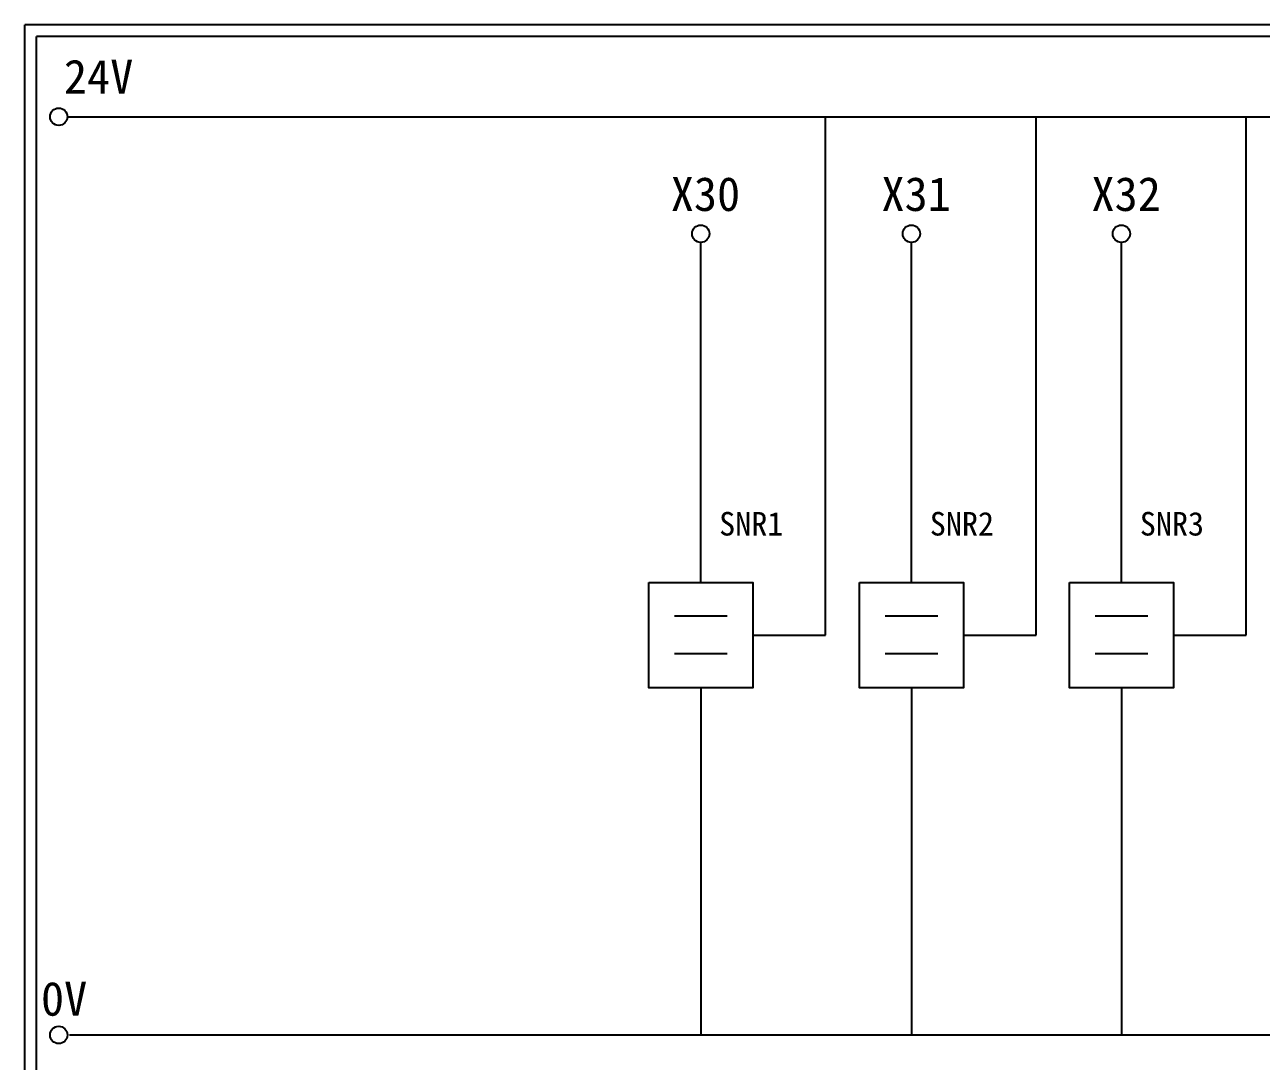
# Model space of a CAD drawing. Extents: x 325 to 612, y 3 to 207.
# Drawn here: x 325.3 to 456.3, y 97.2 to 207 of the extents above; entities that cross this region are included whole.
import ezdxf

# ---------------------------------------------------------------- set-up
doc = ezdxf.new("R2010")
doc.units = 0
doc.layers.get('0').update_dxf_attribs({"linetype": 'CONTINUOUS'})
doc.layers.add('圖框層', color=7, linetype='CONTINUOUS')
doc.layers.add('標尺寸層', color=3, linetype='CONTINUOUS')
doc.styles.add('STSL', font='kaiu.ttf')

msp = doc.modelspace()

# ---------------------------------------------------------------- linework, layer by layer
for p, q in [((410.13, 142.31), (410.13, 197.22)), ((432.44, 142.31), (432.44, 197.22)), ((454.69, 142.31), (454.69, 197.22)), ((396.91, 147.89), (396.91, 183.91)), ((419.22, 147.89), (419.22, 183.91)), ((441.46, 147.89), (441.46, 183.91)), ((402.42, 142.31), (410.13, 142.31)), ((424.73, 142.31), (432.44, 142.31)), ((446.97, 142.31), (454.69, 142.31)), ((396.91, 136.73), (396.91, 99.96)), ((419.22, 136.73), (419.22, 99.96)), ((441.46, 136.73), (441.46, 99.96))]:
    msp.add_line(p, q)
for points in [[(391.4, 147.89), (402.42, 147.89), (402.42, 136.73), (391.4, 136.73)], [(413.71, 147.89), (424.73, 147.89), (424.73, 136.73), (413.71, 136.73)], [(435.95, 147.89), (446.97, 147.89), (446.97, 136.73), (435.95, 136.73)]]:
    msp.add_lwpolyline(points, close=True)
at = {"layer": '圖框層', "color": 7}
for p, q in [((612.32, 206.97), (325.32, 206.97)), ((325.32, 3), (325.32, 206.97)), ((611.07, 205.72), (326.57, 205.72)), ((326.57, 4.25), (326.57, 205.72))]:
    msp.add_line(p, q, dxfattribs=at)
at = {"layer": '標尺寸層', "color": 7}
for p, q in [((329.84, 197.22), (607.44, 197.22)), ((394.15, 144.34), (399.72, 144.34)), ((416.46, 144.34), (422.03, 144.34)), ((438.7, 144.34), (444.27, 144.34)), ((394.15, 140.37), (399.72, 140.37)), ((416.46, 140.37), (422.03, 140.37)), ((438.7, 140.37), (444.27, 140.37)), ((330.05, 99.96), (607.44, 99.96))]:
    msp.add_line(p, q, dxfattribs=at)
for centre in [(328.92, 197.22), (396.91, 184.83), (419.22, 184.83), (441.46, 184.83), (328.92, 99.96)]:
    msp.add_circle(centre, 0.92, dxfattribs=at)

# ---------------------------------------------------------------- texts
at = {"layer": '圖框層', "color": 4, "style": 'STSL'}
for s, height, p in [('24V', 3.6, (329.47, 199.68)), ('X30', 3.6, (393.74, 187.24)), ('X31', 3.6, (416.05, 187.24)), ('X32', 3.6, (438.29, 187.24)), ('SNR1', 2.5, (398.86, 152.86)), ('SNR2', 2.5, (421.17, 152.86)), ('SNR3', 2.5, (443.41, 152.86)), ('0V', 3.6, (327.04, 102))]:
    msp.add_text(s, height=height, dxfattribs=at).set_placement(p)

doc.saveas('drawing.dxf')
